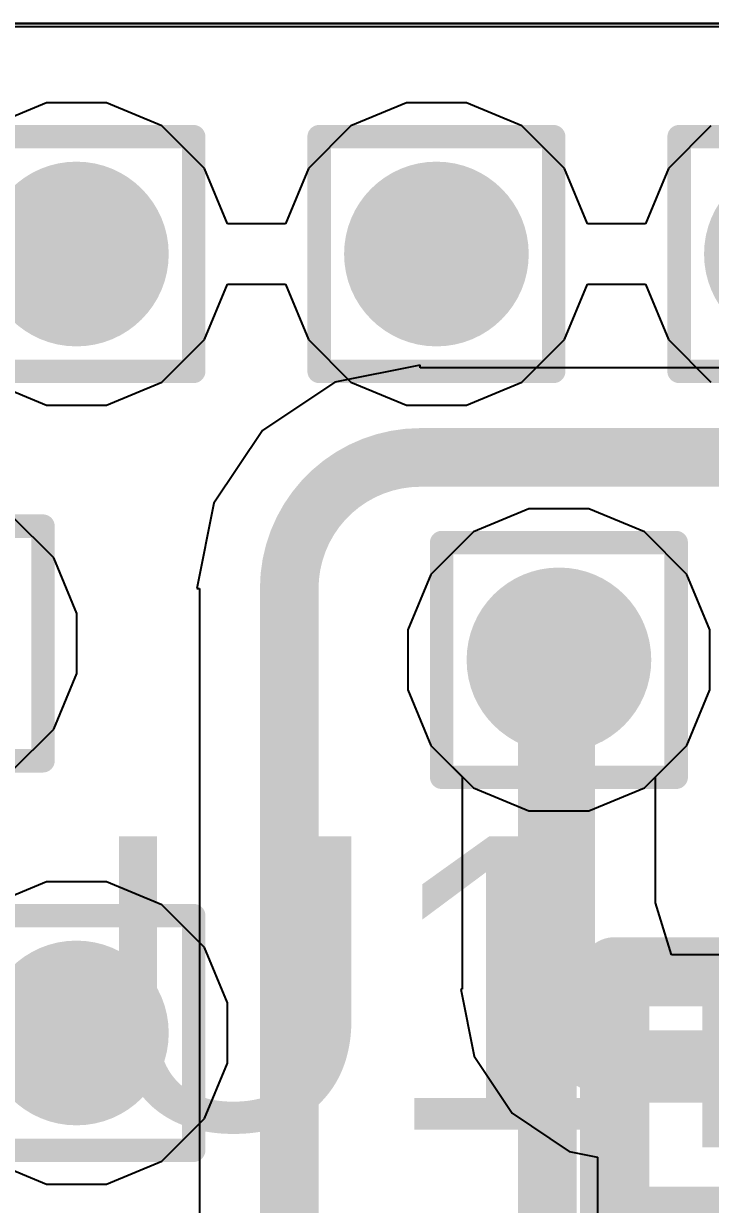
# Model space of a CAD drawing. Header units: inches. Extents: x -12 to 5355, y -7 to 5366.
# Drawn here: x 23.936 to 25.423, y 59.807 to 62.363 of the extents above; entities that cross this region are included whole.
import ezdxf

# ---------------------------------------------------------------- set-up
doc = ezdxf.new("R2010")
doc.units = ezdxf.units.IN
for name, color, linetype in [('BOTTOM LAYER', 5, 'Continuous'), ('Drill Drawing', 1, 'Continuous'), ('GROUND1', 16, 'Continuous'), ('GROUND2', 156, 'Continuous'), ('Multi-Layer', 9, 'Continuous'), ('POWER', 76, 'Continuous'), ('SIGNAL', 90, 'Continuous'), ('TOP LAYER', 1, 'Continuous'), ('Top Overlay', 2, 'Continuous'), ('Top Paste', 8, 'Continuous'), ('Top Solder', 216, 'Continuous'), ('Via Holes', 16, 'Continuous')]:
    doc.layers.add(name, color=color, linetype=linetype)
doc.styles.add('Arial', font='', dxfattribs={"height": 0.2})
doc.styles.get('Arial').set_extended_font_data('Arial')

# ---------------------------------------------------------------- blocks, each defined once
blk = doc.blocks.new('FR01_S4_210_DF_41')
at = {"layer": 'Multi-Layer'}
blk.add_line((15.3999, -10.4999), (-19.0246, -10.5), dxfattribs=at)
blk = doc.blocks.new('UFQFN40P200X200X65_HS_15N_93')
at = {"layer": 'TOP LAYER'}
for points in [[(-0.5249, 0.9599), (-0.2749, 0.9599), (-0.2749, 0.7299), (-0.5249, 0.7299)], [(-0.1249, 0.9599), (0.1251, 0.9599), (0.1251, 0.7299), (-0.1249, 0.7299)], [(0.2751, 0.9599), (0.5251, 0.9599), (0.5251, 0.7299), (0.2751, 0.7299)], [(-0.7299, 0.7999), (-0.7299, 0.5499), (-0.9599, 0.5499), (-0.9599, 0.7999)], [(0.9601, 0.7999), (0.9601, 0.5499), (0.7301, 0.5499), (0.7301, 0.7999)], [(-0.4999, 0.4999), (0.5001, 0.4999), (0.5001, -0.5001), (-0.4999, -0.5001)], [(-0.7299, 0.3499), (-0.7299, 0.0999), (-0.9599, 0.0999), (-0.9599, 0.3499)], [(0.9601, 0.3499), (0.9601, 0.0999), (0.7301, 0.0999), (0.7301, 0.3499)], [(-0.7299, -0.1001), (-0.7299, -0.3501), (-0.9599, -0.3501), (-0.9599, -0.1001)], [(0.9601, -0.1001), (0.9601, -0.3501), (0.7301, -0.3501), (0.7301, -0.1001)], [(-0.7299, -0.5501), (-0.7299, -0.8001), (-0.9599, -0.8001), (-0.9599, -0.5501)], [(0.9601, -0.5501), (0.9601, -0.8001), (0.7301, -0.8001), (0.7301, -0.5501)], [(-0.5249, -0.7301), (-0.2749, -0.7301), (-0.2749, -0.9601), (-0.5249, -0.9601)], [(-0.1249, -0.7301), (0.1251, -0.7301), (0.1251, -0.9601), (-0.1249, -0.9601)], [(0.2751, -0.7301), (0.5251, -0.7301), (0.5251, -0.9601), (0.2751, -0.9601)]]:
    blk.add_hatch(color=1, dxfattribs=at).paths.add_polyline_path(points)
at = {"layer": 'Top Paste'}
h = blk.add_hatch(color=8, dxfattribs=at)
edge = h.paths.add_edge_path()
edge.add_arc((-0.3899, 0.8449), 0.115, 270, 450)
edge.add_line((-0.3899, 0.9599), (-0.4099, 0.9599))
edge.add_arc((-0.4099, 0.8449), 0.115, 90, 270)
edge.add_line((-0.4099, 0.7299), (-0.3899, 0.7299))
h = blk.add_hatch(color=8, dxfattribs=at)
edge = h.paths.add_edge_path()
edge.add_arc((0.0101, 0.8449), 0.115, 270, 450)
edge.add_line((0.0101, 0.9599), (-0.0099, 0.9599))
edge.add_arc((-0.0099, 0.8449), 0.115, 90, 270)
edge.add_line((-0.0099, 0.7299), (0.0101, 0.7299))
h = blk.add_hatch(color=8, dxfattribs=at)
edge = h.paths.add_edge_path()
edge.add_arc((0.4101, 0.8449), 0.115, 270, 450)
edge.add_line((0.4101, 0.9599), (0.3901, 0.9599))
edge.add_arc((0.3901, 0.8449), 0.115, 90, 270)
edge.add_line((0.3901, 0.7299), (0.4101, 0.7299))
h = blk.add_hatch(color=8, dxfattribs=at)
edge = h.paths.add_edge_path()
edge.add_arc((-0.8449, 0.6649), 0.115, 180, 360)
edge.add_line((-0.7299, 0.6649), (-0.7299, 0.6849))
edge.add_arc((-0.8449, 0.6849), 0.115, 0, 180)
edge.add_line((-0.9599, 0.6849), (-0.9599, 0.6649))
h = blk.add_hatch(color=8, dxfattribs=at)
edge = h.paths.add_edge_path()
edge.add_arc((0.8451, 0.6649), 0.115, 180, 360)
edge.add_line((0.9601, 0.6649), (0.9601, 0.6849))
edge.add_arc((0.8451, 0.6849), 0.115, 0, 180)
edge.add_line((0.7301, 0.6849), (0.7301, 0.6649))
h = blk.add_hatch(color=8, dxfattribs=at)
edge = h.paths.add_edge_path()
edge.add_arc((0.2125, -0.2125), 0.2125, 270, 360)
edge.add_line((0.425, -0.2125), (0.425, 0.2125))
edge.add_arc((0.2125, 0.2125), 0.2125, 0, 90)
edge.add_line((0.2125, 0.425), (-0.2125, 0.425))
edge.add_arc((-0.2125, 0.2125), 0.2125, 90, 180)
edge.add_line((-0.425, 0.2125), (-0.425, -0.2125))
edge.add_arc((-0.2125, -0.2125), 0.2125, 180, 270)
edge.add_line((-0.2125, -0.425), (0.2125, -0.425))
h = blk.add_hatch(color=8, dxfattribs=at)
edge = h.paths.add_edge_path()
edge.add_arc((-0.8449, 0.2149), 0.115, 180, 360)
edge.add_line((-0.7299, 0.2149), (-0.7299, 0.2349))
edge.add_arc((-0.8449, 0.2349), 0.115, 0, 180)
edge.add_line((-0.9599, 0.2349), (-0.9599, 0.2149))
h = blk.add_hatch(color=8, dxfattribs=at)
edge = h.paths.add_edge_path()
edge.add_arc((0.8451, 0.2149), 0.115, 180, 360)
edge.add_line((0.9601, 0.2149), (0.9601, 0.2349))
edge.add_arc((0.8451, 0.2349), 0.115, 0, 180)
edge.add_line((0.7301, 0.2349), (0.7301, 0.2149))
h = blk.add_hatch(color=8, dxfattribs=at)
edge = h.paths.add_edge_path()
edge.add_arc((-0.8449, -0.2351), 0.115, 180, 360)
edge.add_line((-0.7299, -0.2351), (-0.7299, -0.2151))
edge.add_arc((-0.8449, -0.2151), 0.115, 0, 180)
edge.add_line((-0.9599, -0.2151), (-0.9599, -0.2351))
h = blk.add_hatch(color=8, dxfattribs=at)
edge = h.paths.add_edge_path()
edge.add_arc((0.8451, -0.2351), 0.115, 180, 360)
edge.add_line((0.9601, -0.2351), (0.9601, -0.2151))
edge.add_arc((0.8451, -0.2151), 0.115, 0, 180)
edge.add_line((0.7301, -0.2151), (0.7301, -0.2351))
h = blk.add_hatch(color=8, dxfattribs=at)
edge = h.paths.add_edge_path()
edge.add_arc((-0.8449, -0.6851), 0.115, 180, 360)
edge.add_line((-0.7299, -0.6851), (-0.7299, -0.6651))
edge.add_arc((-0.8449, -0.6651), 0.115, 0, 180)
edge.add_line((-0.9599, -0.6651), (-0.9599, -0.6851))
h = blk.add_hatch(color=8, dxfattribs=at)
edge = h.paths.add_edge_path()
edge.add_arc((0.8451, -0.6851), 0.115, 180, 360)
edge.add_line((0.9601, -0.6851), (0.9601, -0.6651))
edge.add_arc((0.8451, -0.6651), 0.115, 0, 180)
edge.add_line((0.7301, -0.6651), (0.7301, -0.6851))
h = blk.add_hatch(color=8, dxfattribs=at)
edge = h.paths.add_edge_path()
edge.add_arc((-0.3899, -0.8451), 0.115, 270, 450)
edge.add_line((-0.3899, -0.7301), (-0.4099, -0.7301))
edge.add_arc((-0.4099, -0.8451), 0.115, 90, 270)
edge.add_line((-0.4099, -0.9601), (-0.3899, -0.9601))
h = blk.add_hatch(color=8, dxfattribs=at)
edge = h.paths.add_edge_path()
edge.add_arc((0.0101, -0.8451), 0.115, 270, 450)
edge.add_line((0.0101, -0.7301), (-0.0099, -0.7301))
edge.add_arc((-0.0099, -0.8451), 0.115, 90, 270)
edge.add_line((-0.0099, -0.9601), (0.0101, -0.9601))
h = blk.add_hatch(color=8, dxfattribs=at)
edge = h.paths.add_edge_path()
edge.add_arc((0.4101, -0.8451), 0.115, 270, 450)
edge.add_line((0.4101, -0.7301), (0.3901, -0.7301))
edge.add_arc((0.3901, -0.8451), 0.115, 90, 270)
edge.add_line((0.3901, -0.9601), (0.4101, -0.9601))
at = {"layer": 'Top Solder'}
for points in [[(-0.5849, 1.0199), (-0.2149, 1.0199), (-0.2149, 0.6699), (-0.5849, 0.6699)], [(-0.1849, 1.0199), (0.1851, 1.0199), (0.1851, 0.6699), (-0.1849, 0.6699)], [(0.2151, 1.0199), (0.5851, 1.0199), (0.5851, 0.6699), (0.2151, 0.6699)], [(-0.6699, 0.8599), (-0.6699, 0.4899), (-1.0199, 0.4899), (-1.0199, 0.8599)], [(1.0201, 0.8599), (1.0201, 0.4899), (0.6701, 0.4899), (0.6701, 0.8599)], [(-0.5599, 0.5599), (0.5601, 0.5599), (0.5601, -0.5601), (-0.5599, -0.5601)], [(-0.6699, 0.4099), (-0.6699, 0.0399), (-1.0199, 0.0399), (-1.0199, 0.4099)], [(1.0201, 0.4099), (1.0201, 0.0399), (0.6701, 0.0399), (0.6701, 0.4099)], [(-0.6699, -0.0401), (-0.6699, -0.4101), (-1.0199, -0.4101), (-1.0199, -0.0401)], [(1.0201, -0.0401), (1.0201, -0.4101), (0.6701, -0.4101), (0.6701, -0.0401)], [(-0.6699, -0.4901), (-0.6699, -0.8601), (-1.0199, -0.8601), (-1.0199, -0.4901)], [(1.0201, -0.4901), (1.0201, -0.8601), (0.6701, -0.8601), (0.6701, -0.4901)], [(-0.5849, -0.6701), (-0.2149, -0.6701), (-0.2149, -1.0201), (-0.5849, -1.0201)], [(-0.1849, -0.6701), (0.1851, -0.6701), (0.1851, -1.0201), (-0.1849, -1.0201)], [(0.2151, -0.6701), (0.5851, -0.6701), (0.5851, -1.0201), (0.2151, -1.0201)]]:
    blk.add_hatch(color=216, dxfattribs=at).paths.add_polyline_path(points)
at = {"layer": 'Top Overlay'}
for points in [[(-1.1285, 1.3065, 0.2, 0.2, 1), (-1.2785, 1.3065, 0.2, 0.2, 1)], [(-1.3285, 1.3065, 0.1, 0.1, 1), (-1.2285, 1.3065, 0.1, 0.1, 1)], [(-1.1785, 1.3065, 0.1, 0.1, 1), (-1.0785, 1.3065, 0.1, 0.1, 1)], [(-1.0874, 1.05, 0.075, 0.075, 1), (-1.0124, 1.05, 0.075, 0.075, 1)], [(-1.0874, 1.0499, 0.075, 0.075, 1), (-1.0124, 1.0499, 0.075, 0.075, 1)], [(1.0126, 1.0499, 0.075, 0.075, 1), (1.0876, 1.0499, 0.075, 0.075, 1)], [(1.0126, 1.0499, 0.075, 0.075, 1), (1.0876, 1.0499, 0.075, 0.075, 1)], [(-1.0874, -1.0501, 0.075, 0.075, 1), (-1.0124, -1.0501, 0.075, 0.075, 1)], [(-1.0874, -1.0501, 0.075, 0.075, 1), (-1.0124, -1.0501, 0.075, 0.075, 1)], [(1.0126, -1.0501, 0.075, 0.075, 1), (1.0876, -1.0501, 0.075, 0.075, 1)], [(1.0126, -1.0501, 0.075, 0.075, 1), (1.0876, -1.0501, 0.075, 0.075, 1)]]:
    blk.add_lwpolyline(points, format="xyseb", close=True, dxfattribs=at)
for points in [[(-1.0499, 1.05, 0.15, 0.15, 0), (-1.0499, -1.0501, 0.15, 0.15, 0)], [(-1.0499, 1.0499, 0.15, 0.15, 0), (1.0501, 1.0499, 0.15, 0.15, 0)], [(1.0501, 1.0499, 0.15, 0.15, 0), (1.0501, -1.0501, 0.15, 0.15, 0)], [(-1.0499, -1.0501, 0.15, 0.15, 0), (1.0501, -1.0501, 0.15, 0.15, 0)]]:
    blk.add_lwpolyline(points, format="xyseb", dxfattribs=at)

msp = doc.modelspace()

# ---------------------------------------------------------------- hatches: boundary and pattern name
at = {"layer": 'BOTTOM LAYER'}
h = msp.add_hatch(color=5, dxfattribs=at)
edge = h.paths.add_edge_path()
edge.add_arc((24.05, 61.8642), 0.2, 0, 360)
h = msp.add_hatch(color=5, dxfattribs=at)
edge = h.paths.add_edge_path()
edge.add_arc((24.8298, 61.8642), 0.2, 0, 360)
h = msp.add_hatch(color=5, dxfattribs=at)
edge = h.paths.add_edge_path()
edge.add_arc((25.6095, 61.8642), 0.2, 0, 360)
h = msp.add_hatch(color=5, dxfattribs=at)
edge = h.paths.add_edge_path()
edge.add_arc((25.0952, 60.9854), 0.2, 0, 360)
h = msp.add_hatch(color=5, dxfattribs=at)
edge = h.paths.add_edge_path()
edge.add_arc((24.05, 60.1777), 0.2, 0, 360)
at = {"layer": 'GROUND1'}
h = msp.add_hatch(color=16, dxfattribs=at)
edge = h.paths.add_edge_path()
edge.add_arc((24.05, 61.8642), 0.2, 0, 360)
h = msp.add_hatch(color=16, dxfattribs=at)
edge = h.paths.add_edge_path()
edge.add_arc((24.8298, 61.8642), 0.2, 0, 360)
h = msp.add_hatch(color=16, dxfattribs=at)
edge = h.paths.add_edge_path()
edge.add_arc((25.6095, 61.8642), 0.2, 0, 360)
h = msp.add_hatch(color=16, dxfattribs=at)
edge = h.paths.add_edge_path()
edge.add_arc((25.0952, 60.9854), 0.2, 0, 360)
h = msp.add_hatch(color=16, dxfattribs=at)
edge = h.paths.add_edge_path()
edge.add_arc((24.05, 60.1777), 0.2, 0, 360)
at = {"layer": 'GROUND2'}
h = msp.add_hatch(color=156, dxfattribs=at)
edge = h.paths.add_edge_path()
edge.add_arc((24.05, 61.8642), 0.2, 0, 360)
h = msp.add_hatch(color=156, dxfattribs=at)
edge = h.paths.add_edge_path()
edge.add_arc((24.8298, 61.8642), 0.2, 0, 360)
h = msp.add_hatch(color=156, dxfattribs=at)
edge = h.paths.add_edge_path()
edge.add_arc((25.6095, 61.8642), 0.2, 0, 360)
h = msp.add_hatch(color=156, dxfattribs=at)
edge = h.paths.add_edge_path()
edge.add_arc((25.0952, 60.9854), 0.2, 0, 360)
h = msp.add_hatch(color=156, dxfattribs=at)
edge = h.paths.add_edge_path()
edge.add_arc((24.05, 60.1777), 0.2, 0, 360)
at = {"layer": 'POWER'}
h = msp.add_hatch(color=76, dxfattribs=at)
edge = h.paths.add_edge_path()
edge.add_arc((24.05, 61.8642), 0.2, 0, 360)
h = msp.add_hatch(color=76, dxfattribs=at)
edge = h.paths.add_edge_path()
edge.add_arc((24.8298, 61.8642), 0.2, 0, 360)
h = msp.add_hatch(color=76, dxfattribs=at)
edge = h.paths.add_edge_path()
edge.add_arc((25.6095, 61.8642), 0.2, 0, 360)
h = msp.add_hatch(color=76, dxfattribs=at)
edge = h.paths.add_edge_path()
edge.add_arc((25.0952, 60.9854), 0.2, 0, 360)
h = msp.add_hatch(color=76, dxfattribs=at)
edge = h.paths.add_edge_path()
edge.add_arc((24.05, 60.1777), 0.2, 0, 360)
at = {"layer": 'SIGNAL'}
h = msp.add_hatch(color=90, dxfattribs=at)
edge = h.paths.add_edge_path()
edge.add_arc((24.05, 61.8642), 0.2, 0, 360)
h = msp.add_hatch(color=90, dxfattribs=at)
edge = h.paths.add_edge_path()
edge.add_arc((24.8298, 61.8642), 0.2, 0, 360)
h = msp.add_hatch(color=90, dxfattribs=at)
edge = h.paths.add_edge_path()
edge.add_arc((25.6095, 61.8642), 0.2, 0, 360)
h = msp.add_hatch(color=90, dxfattribs=at)
edge = h.paths.add_edge_path()
edge.add_arc((25.0952, 60.9854), 0.2, 0, 360)
h = msp.add_hatch(color=90, dxfattribs=at)
edge = h.paths.add_edge_path()
edge.add_arc((24.05, 60.1777), 0.2, 0, 360)
at = {"layer": 'TOP LAYER'}
h = msp.add_hatch(color=1, dxfattribs=at)
edge = h.paths.add_edge_path()
edge.add_arc((24.05, 61.8642), 0.2, 0, 360)
h = msp.add_hatch(color=1, dxfattribs=at)
edge = h.paths.add_edge_path()
edge.add_arc((24.8298, 61.8642), 0.2, 0, 360)
h = msp.add_hatch(color=1, dxfattribs=at)
edge = h.paths.add_edge_path()
edge.add_arc((25.6095, 61.8642), 0.2, 0, 360)
h = msp.add_hatch(color=1, dxfattribs=at)
edge = h.paths.add_edge_path()
edge.add_arc((25.0952, 60.9854), 0.2, 0, 360)
h = msp.add_hatch(color=1, dxfattribs=at)
edge = h.paths.add_edge_path()
edge.add_arc((24.05, 60.1777), 0.2, 0, 360)
at = {"layer": 'Via Holes'}
h = msp.add_hatch(color=7, dxfattribs=at)
edge = h.paths.add_edge_path()
edge.add_arc((24.05, 61.8642), 0.1, 0, 360)
h = msp.add_hatch(color=7, dxfattribs=at)
edge = h.paths.add_edge_path()
edge.add_arc((24.8298, 61.8642), 0.1, 0, 360)
h = msp.add_hatch(color=7, dxfattribs=at)
edge = h.paths.add_edge_path()
edge.add_arc((25.0952, 60.9854), 0.1, 0, 360)
h = msp.add_hatch(color=7, dxfattribs=at)
edge = h.paths.add_edge_path()
edge.add_arc((24.05, 60.1777), 0.1, 0, 360)

# ---------------------------------------------------------------- linework, layer by layer
at = {"layer": 'BOTTOM LAYER'}
for p, q in [((0.259, 62.357), (34.8692, 62.357)), ((25.0302, 61.3124), (24.91, 61.2626)), ((25.1602, 61.3124), (25.0302, 61.3124)), ((25.2804, 61.2626), (25.1602, 61.3124)), ((24.91, 61.2626), (24.818, 61.1706)), ((25.3724, 61.1706), (25.2804, 61.2626)), ((24.818, 61.1706), (24.7682, 61.0504)), ((25.4222, 61.0504), (25.3724, 61.1706)), ((24.7682, 61.0504), (24.7682, 60.9204)), ((25.4222, 60.9204), (25.4222, 61.0504)), ((24.7682, 60.9204), (24.818, 60.8002)), ((25.3724, 60.8002), (25.4222, 60.9204)), ((24.818, 60.8002), (24.91, 60.7082)), ((25.2804, 60.7082), (25.3724, 60.8002)), ((24.91, 60.7082), (25.0302, 60.6584)), ((25.1602, 60.6584), (25.2804, 60.7082)), ((25.0302, 60.6584), (25.1602, 60.6584))]:
    msp.add_line(p, q, dxfattribs=at)
at = {"layer": 'Drill Drawing'}
for points in [[(23.796, 62.1182, 0.0508, 0.0508, 0), (24.304, 62.1182, 0.0508, 0.0508, 0)], [(24.304, 61.6102, 0.0508, 0.0508, 0), (24.304, 62.1182, 0.0508, 0.0508, 0)], [(24.5758, 62.1182, 0.0508, 0.0508, 0), (25.0838, 62.1182, 0.0508, 0.0508, 0)], [(24.5758, 61.6102, 0.0508, 0.0508, 0), (24.5758, 62.1182, 0.0508, 0.0508, 0)], [(25.0838, 61.6102, 0.0508, 0.0508, 0), (25.0838, 62.1182, 0.0508, 0.0508, 0)], [(25.3556, 62.1182, 0.0508, 0.0508, 0), (25.8636, 62.1182, 0.0508, 0.0508, 0)], [(25.3556, 61.6102, 0.0508, 0.0508, 0), (25.3556, 62.1182, 0.0508, 0.0508, 0)], [(23.796, 61.6102, 0.0508, 0.0508, 0), (24.304, 61.6102, 0.0508, 0.0508, 0)], [(24.5758, 61.6102, 0.0508, 0.0508, 0), (25.0838, 61.6102, 0.0508, 0.0508, 0)], [(25.3556, 61.6102, 0.0508, 0.0508, 0), (25.8636, 61.6102, 0.0508, 0.0508, 0)], [(23.4696, 61.275, 0.0508, 0.0508, 0), (23.9776, 61.275, 0.0508, 0.0508, 0)], [(23.9776, 60.767, 0.0508, 0.0508, 0), (23.9776, 61.275, 0.0508, 0.0508, 0)], [(24.8412, 61.2394, 0.0508, 0.0508, 0), (25.3492, 61.2394, 0.0508, 0.0508, 0)], [(24.8412, 60.7314, 0.0508, 0.0508, 0), (24.8412, 61.2394, 0.0508, 0.0508, 0)], [(25.3492, 60.7314, 0.0508, 0.0508, 0), (25.3492, 61.2394, 0.0508, 0.0508, 0)], [(23.4696, 60.767, 0.0508, 0.0508, 0), (23.9776, 60.767, 0.0508, 0.0508, 0)], [(24.8412, 60.7314, 0.0508, 0.0508, 0), (25.3492, 60.7314, 0.0508, 0.0508, 0)], [(23.796, 60.4317, 0.0508, 0.0508, 0), (24.304, 60.4317, 0.0508, 0.0508, 0)], [(24.304, 59.9237, 0.0508, 0.0508, 0), (24.304, 60.4317, 0.0508, 0.0508, 0)], [(23.796, 59.9237, 0.0508, 0.0508, 0), (24.304, 59.9237, 0.0508, 0.0508, 0)]]:
    msp.add_lwpolyline(points, format="xyseb", dxfattribs=at)
for points in [[(24.2913, 62.1182, 0.0254, 0.0254, 1), (24.3167, 62.1182, 0.0254, 0.0254, 1)], [(24.2913, 62.1182, 0.0254, 0.0254, 1), (24.3167, 62.1182, 0.0254, 0.0254, 1)], [(24.5631, 62.1182, 0.0254, 0.0254, 1), (24.5885, 62.1182, 0.0254, 0.0254, 1)], [(24.5631, 62.1182, 0.0254, 0.0254, 1), (24.5885, 62.1182, 0.0254, 0.0254, 1)], [(25.0711, 62.1182, 0.0254, 0.0254, 1), (25.0965, 62.1182, 0.0254, 0.0254, 1)], [(25.0711, 62.1182, 0.0254, 0.0254, 1), (25.0965, 62.1182, 0.0254, 0.0254, 1)], [(25.3428, 62.1182, 0.0254, 0.0254, 1), (25.3682, 62.1182, 0.0254, 0.0254, 1)], [(25.3428, 62.1182, 0.0254, 0.0254, 1), (25.3682, 62.1182, 0.0254, 0.0254, 1)], [(24.2913, 61.6102, 0.0254, 0.0254, 1), (24.3167, 61.6102, 0.0254, 0.0254, 1)], [(24.2913, 61.6102, 0.0254, 0.0254, 1), (24.3167, 61.6102, 0.0254, 0.0254, 1)], [(24.5631, 61.6102, 0.0254, 0.0254, 1), (24.5885, 61.6102, 0.0254, 0.0254, 1)], [(24.5631, 61.6102, 0.0254, 0.0254, 1), (24.5885, 61.6102, 0.0254, 0.0254, 1)], [(25.0711, 61.6102, 0.0254, 0.0254, 1), (25.0965, 61.6102, 0.0254, 0.0254, 1)], [(25.0711, 61.6102, 0.0254, 0.0254, 1), (25.0965, 61.6102, 0.0254, 0.0254, 1)], [(25.3428, 61.6102, 0.0254, 0.0254, 1), (25.3682, 61.6102, 0.0254, 0.0254, 1)], [(25.3428, 61.6102, 0.0254, 0.0254, 1), (25.3682, 61.6102, 0.0254, 0.0254, 1)], [(23.9649, 61.275, 0.0254, 0.0254, 1), (23.9903, 61.275, 0.0254, 0.0254, 1)], [(23.9649, 61.275, 0.0254, 0.0254, 1), (23.9903, 61.275, 0.0254, 0.0254, 1)], [(24.8285, 61.2394, 0.0254, 0.0254, 1), (24.8539, 61.2394, 0.0254, 0.0254, 1)], [(24.8285, 61.2394, 0.0254, 0.0254, 1), (24.8539, 61.2394, 0.0254, 0.0254, 1)], [(25.3365, 61.2394, 0.0254, 0.0254, 1), (25.3619, 61.2394, 0.0254, 0.0254, 1)], [(25.3365, 61.2394, 0.0254, 0.0254, 1), (25.3619, 61.2394, 0.0254, 0.0254, 1)], [(23.9649, 60.767, 0.0254, 0.0254, 1), (23.9903, 60.767, 0.0254, 0.0254, 1)], [(23.9649, 60.767, 0.0254, 0.0254, 1), (23.9903, 60.767, 0.0254, 0.0254, 1)], [(24.8285, 60.7314, 0.0254, 0.0254, 1), (24.8539, 60.7314, 0.0254, 0.0254, 1)], [(24.8285, 60.7314, 0.0254, 0.0254, 1), (24.8539, 60.7314, 0.0254, 0.0254, 1)], [(25.3365, 60.7314, 0.0254, 0.0254, 1), (25.3619, 60.7314, 0.0254, 0.0254, 1)], [(25.3365, 60.7314, 0.0254, 0.0254, 1), (25.3619, 60.7314, 0.0254, 0.0254, 1)], [(24.2913, 60.4317, 0.0254, 0.0254, 1), (24.3167, 60.4317, 0.0254, 0.0254, 1)], [(24.2913, 60.4317, 0.0254, 0.0254, 1), (24.3167, 60.4317, 0.0254, 0.0254, 1)], [(24.2913, 59.9237, 0.0254, 0.0254, 1), (24.3167, 59.9237, 0.0254, 0.0254, 1)], [(24.2913, 59.9237, 0.0254, 0.0254, 1), (24.3167, 59.9237, 0.0254, 0.0254, 1)]]:
    msp.add_lwpolyline(points, format="xyseb", close=True, dxfattribs=at)
at = {"layer": 'GROUND1'}
for p, q in [((0.259, 62.357), (34.8692, 62.357)), ((25.0302, 61.3124), (24.91, 61.2626)), ((25.1602, 61.3124), (25.0302, 61.3124)), ((25.2804, 61.2626), (25.1602, 61.3124)), ((24.91, 61.2626), (24.818, 61.1706)), ((25.3724, 61.1706), (25.2804, 61.2626)), ((24.818, 61.1706), (24.7682, 61.0504)), ((25.4222, 61.0504), (25.3724, 61.1706)), ((24.7682, 61.0504), (24.7682, 60.9204)), ((25.4222, 60.9204), (25.4222, 61.0504)), ((24.7682, 60.9204), (24.818, 60.8002)), ((25.3724, 60.8002), (25.4222, 60.9204)), ((24.818, 60.8002), (24.91, 60.7082)), ((25.2804, 60.7082), (25.3724, 60.8002)), ((24.91, 60.7082), (25.0302, 60.6584)), ((25.1602, 60.6584), (25.2804, 60.7082)), ((25.0302, 60.6584), (25.1602, 60.6584))]:
    msp.add_line(p, q, dxfattribs=at)
at = {"layer": 'GROUND2'}
for p, q in [((0.259, 62.357), (34.8692, 62.357)), ((25.0302, 61.3124), (24.91, 61.2626)), ((25.1602, 61.3124), (25.0302, 61.3124)), ((25.2804, 61.2626), (25.1602, 61.3124)), ((24.91, 61.2626), (24.818, 61.1706)), ((25.3724, 61.1706), (25.2804, 61.2626)), ((24.818, 61.1706), (24.7682, 61.0504)), ((25.4222, 61.0504), (25.3724, 61.1706)), ((24.7682, 61.0504), (24.7682, 60.9204)), ((25.4222, 60.9204), (25.4222, 61.0504)), ((24.7682, 60.9204), (24.818, 60.8002)), ((25.3724, 60.8002), (25.4222, 60.9204)), ((24.818, 60.8002), (24.91, 60.7082)), ((25.2804, 60.7082), (25.3724, 60.8002)), ((24.91, 60.7082), (25.0302, 60.6584)), ((25.1602, 60.6584), (25.2804, 60.7082)), ((25.0302, 60.6584), (25.1602, 60.6584))]:
    msp.add_line(p, q, dxfattribs=at)
at = {"layer": 'POWER'}
for p, q in [((15.367, 62.363), (34.6169, 62.3631)), ((23.9849, 62.1912), (23.8648, 62.1414)), ((24.115, 62.1912), (23.9849, 62.1912)), ((24.2352, 62.1414), (24.115, 62.1912)), ((24.7647, 62.1912), (24.6445, 62.1414)), ((24.8948, 62.1912), (24.7647, 62.1912)), ((25.015, 62.1414), (24.8948, 62.1912)), ((24.3272, 62.0495), (24.2352, 62.1414)), ((24.6445, 62.1414), (24.5526, 62.0495)), ((25.107, 62.0495), (25.015, 62.1414)), ((25.4243, 62.1414), (25.3323, 62.0495)), ((24.377, 61.9293), (24.3272, 62.0495)), ((24.5526, 62.0495), (24.5028, 61.9293)), ((25.1568, 61.9293), (25.107, 62.0495)), ((25.3323, 62.0495), (25.2826, 61.9293)), ((24.5028, 61.9293), (24.377, 61.9293)), ((25.2826, 61.9293), (25.1568, 61.9293)), ((24.3272, 61.679), (24.377, 61.7992)), ((24.377, 61.7992), (24.5028, 61.7992)), ((24.5028, 61.7992), (24.5526, 61.679)), ((25.107, 61.679), (25.1568, 61.7992)), ((25.1568, 61.7992), (25.2826, 61.7992)), ((25.2826, 61.7992), (25.3323, 61.679)), ((24.2352, 61.587), (24.3272, 61.679)), ((24.5526, 61.679), (24.6445, 61.587)), ((25.015, 61.587), (25.107, 61.679)), ((25.3323, 61.679), (25.4243, 61.587)), ((23.8648, 61.587), (23.9849, 61.5372)), ((24.115, 61.5372), (24.2352, 61.587)), ((24.6445, 61.587), (24.7647, 61.5372)), ((24.8948, 61.5372), (25.015, 61.587)), ((23.9849, 61.5372), (24.115, 61.5372)), ((24.7647, 61.5372), (24.8948, 61.5372)), ((25.0302, 61.3124), (24.91, 61.2626)), ((25.1602, 61.3124), (25.0302, 61.3124)), ((25.2804, 61.2626), (25.1602, 61.3124)), ((24.0008, 61.2062), (23.9088, 61.2982)), ((24.91, 61.2626), (24.818, 61.1706)), ((25.3724, 61.1706), (25.2804, 61.2626)), ((24.0506, 61.086), (24.0008, 61.2062)), ((24.818, 61.1706), (24.7682, 61.0504)), ((25.4222, 61.0504), (25.3724, 61.1706)), ((24.0506, 60.9559), (24.0506, 61.086)), ((24.7682, 61.0504), (24.7682, 60.9204)), ((25.4222, 60.9204), (25.4222, 61.0504)), ((24.0008, 60.8357), (24.0506, 60.9559)), ((24.7682, 60.9204), (24.818, 60.8002)), ((25.3724, 60.8002), (25.4222, 60.9204)), ((23.9088, 60.7437), (24.0008, 60.8357)), ((24.818, 60.8002), (24.91, 60.7082)), ((25.2804, 60.7082), (25.3724, 60.8002)), ((24.91, 60.7082), (25.0302, 60.6584)), ((25.1602, 60.6584), (25.2804, 60.7082)), ((25.0302, 60.6584), (25.1602, 60.6584)), ((23.9849, 60.5047), (23.8648, 60.4549)), ((24.115, 60.5047), (23.9849, 60.5047)), ((24.2352, 60.4549), (24.115, 60.5047)), ((24.3272, 60.3629), (24.2352, 60.4549)), ((24.377, 60.2427), (24.3272, 60.3629)), ((24.377, 60.1126), (24.377, 60.2427)), ((24.3272, 59.9924), (24.377, 60.1126)), ((24.2352, 59.9005), (24.3272, 59.9924)), ((23.8648, 59.9005), (23.9849, 59.8507)), ((24.115, 59.8507), (24.2352, 59.9005)), ((23.9849, 59.8507), (24.115, 59.8507))]:
    msp.add_line(p, q, dxfattribs=at)
at = {"layer": 'SIGNAL'}
for p, q in [((0.259, 62.357), (34.8692, 62.357)), ((24.7949, 61.6236), (24.6098, 61.5867)), ((24.7949, 61.618), (24.7949, 61.6236)), ((31.8956, 61.618), (24.7949, 61.618)), ((24.6098, 61.5867), (24.4529, 61.4819)), ((24.4529, 61.4819), (24.348, 61.3249)), ((24.348, 61.3249), (24.3112, 61.1398)), ((24.3112, 61.1398), (24.3168, 61.1398)), ((24.3168, 61.1398), (24.3168, 58.485))]:
    msp.add_line(p, q, dxfattribs=at)
for points in [[(24.511, 61.1398, 0.127, 0.127, -0.414214), (24.7949, 61.4238, 0.127, 0.127, 0)], [(24.7949, 61.4238, 0.127, 0.127, 0), (31.8956, 61.4238, 0.127, 0.127, 0)], [(24.511, 58.2168, 0.127, 0.127, 0), (24.511, 61.1398, 0.127, 0.127, 0)], [(25.0698, 60.96, 0.127, 0.127, 0), (25.0952, 60.9854, 0.127, 0.127, 0)], [(25.0698, 55.2981, 0.127, 0.127, 0), (25.0698, 60.96, 0.127, 0.127, 0)]]:
    msp.add_lwpolyline(points, format="xyseb", dxfattribs=at)
for points in [[(24.7632, 61.4238, 0.0635, 0.0635, 1), (24.8267, 61.4238, 0.0635, 0.0635, 1)], [(24.7632, 61.4238, 0.0635, 0.0635, 1), (24.8267, 61.4238, 0.0635, 0.0635, 1)], [(24.4793, 61.1398, 0.0635, 0.0635, 1), (24.5428, 61.1398, 0.0635, 0.0635, 1)], [(24.4793, 61.1398, 0.0635, 0.0635, 1), (24.5428, 61.1398, 0.0635, 0.0635, 1)], [(25.0634, 60.9854, 0.0635, 0.0635, 1), (25.127, 60.9854, 0.0635, 0.0635, 1)], [(25.038, 60.96, 0.0635, 0.0635, 1), (25.1015, 60.96, 0.0635, 0.0635, 1)], [(25.038, 60.96, 0.0635, 0.0635, 1), (25.1015, 60.96, 0.0635, 0.0635, 1)]]:
    msp.add_lwpolyline(points, format="xyseb", close=True, dxfattribs=at)
at = {"layer": 'TOP LAYER'}
for p, q in [((0.259, 62.357), (33.7309, 62.357)), ((25.0302, 61.3124), (24.91, 61.2626)), ((25.1602, 61.3124), (25.0302, 61.3124)), ((25.2804, 61.2626), (25.1602, 61.3124)), ((24.91, 61.2626), (24.818, 61.1706)), ((25.3724, 61.1706), (25.2804, 61.2626)), ((24.818, 61.1706), (24.7682, 61.0504)), ((25.4222, 61.0504), (25.3724, 61.1706)), ((24.7682, 61.0504), (24.7682, 60.9204)), ((25.4222, 60.9204), (25.4222, 61.0504)), ((24.7682, 60.9204), (24.818, 60.8002)), ((25.3724, 60.8002), (25.4222, 60.9204)), ((24.818, 60.8002), (24.8858, 60.7323)), ((25.3046, 60.7323), (25.3724, 60.8002)), ((24.8858, 60.7323), (24.8858, 60.2728)), ((25.3046, 60.4598), (25.3046, 60.7323)), ((25.3389, 60.347), (25.3046, 60.4598)), ((25.8159, 60.347), (25.3389, 60.347)), ((24.8858, 60.2728), (24.8825, 60.2728)), ((24.8825, 60.2728), (24.9115, 60.1272)), ((24.9115, 60.1272), (24.994, 60.0038)), ((24.994, 60.0038), (25.1174, 59.9213)), ((25.1174, 59.9213), (25.1789, 59.9091)), ((25.1789, 59.9091), (25.1789, 59.4694))]:
    msp.add_line(p, q, dxfattribs=at)
for points in [[(25.0952, 60.2728, 0.1567, 0.1567, 0), (25.0952, 60.9854, 0.1567, 0.1567, 0)], [(25.2629, 60.105, 0.1567, 0.1567, -0.414214), (25.0952, 60.2728, 0.1567, 0.1567, 0)], [(25.2629, 60.105, 0.1567, 0.1567, 0), (25.5909, 60.105, 0.1567, 0.1567, 0)]]:
    msp.add_lwpolyline(points, format="xyseb", dxfattribs=at)
for points in [[(25.056, 60.9854, 0.0783, 0.0783, 1), (25.1344, 60.9854, 0.0783, 0.0783, 1)], [(25.056, 60.2728, 0.0783, 0.0783, 1), (25.1344, 60.2728, 0.0783, 0.0783, 1)], [(25.056, 60.2728, 0.0783, 0.0783, 1), (25.1344, 60.2728, 0.0783, 0.0783, 1)], [(25.2238, 60.105, 0.0783, 0.0783, 1), (25.3021, 60.105, 0.0783, 0.0783, 1)], [(25.2238, 60.105, 0.0783, 0.0783, 1), (25.3021, 60.105, 0.0783, 0.0783, 1)]]:
    msp.add_lwpolyline(points, format="xyseb", close=True, dxfattribs=at)

# ---------------------------------------------------------------- block references
msp.add_blockref('FR01_S4_210_DF_41', (19.217, 72.863))
at = {"rotation": 90}
msp.add_blockref('UFQFN40P200X200X65_HS_15N_93', (26.2658, 59.26), dxfattribs=at)

# ---------------------------------------------------------------- texts
at = {"layer": 'Top Overlay', "style": 'Arial'}
msp.add_text('U1', height=0.635, dxfattribs=at).set_placement((24.0736, 59.9681))

doc.saveas('drawing.dxf')
